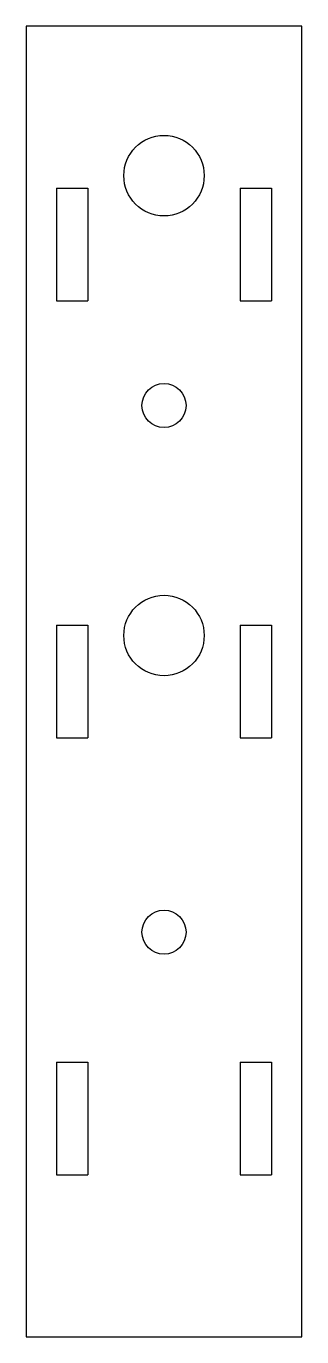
# Model space of a CAD drawing. Header units: millimetres. Extents: x 0 to 60, y 0 to 285.
import ezdxf

# ---------------------------------------------------------------- set-up
doc = ezdxf.new("R2010")
doc.units = ezdxf.units.MM

msp = doc.modelspace()

# ---------------------------------------------------------------- linework, layer by layer
for p, q in [((0, 285), (0, 0)), ((60, 285), (0, 285)), ((60, 0), (60, 285)), ((6.575, 249.75), (6.575, 225.25)), ((6.575, 249.75), (13.425, 249.75)), ((13.425, 249.75), (13.425, 225.25)), ((46.575, 249.75), (46.575, 225.25)), ((46.575, 249.75), (53.425, 249.75)), ((53.425, 249.75), (53.425, 225.25)), ((6.575, 225.25), (13.425, 225.25)), ((46.575, 225.25), (53.425, 225.25)), ((6.575, 154.75), (6.575, 130.25)), ((6.575, 154.75), (13.425, 154.75)), ((13.425, 154.75), (13.425, 130.25)), ((46.575, 154.75), (46.575, 130.25)), ((46.575, 154.75), (53.425, 154.75)), ((53.425, 154.75), (53.425, 130.25)), ((6.575, 130.25), (13.425, 130.25)), ((46.575, 130.25), (53.425, 130.25)), ((6.575, 59.75), (6.575, 35.25)), ((6.575, 59.75), (13.425, 59.75)), ((13.425, 59.75), (13.425, 35.25)), ((46.575, 59.75), (46.575, 35.25)), ((46.575, 59.75), (53.425, 59.75)), ((53.425, 59.75), (53.425, 35.25)), ((6.575, 35.25), (13.425, 35.25)), ((46.575, 35.25), (53.425, 35.25)), ((0, 0), (60, 0))]:
    msp.add_line(p, q)
for centre, radius in [((30, 252.5), 8.75), ((30, 202.5), 4.8), ((30, 152.5), 8.75), ((30, 88), 4.8)]:
    msp.add_circle(centre, radius)

doc.saveas('drawing.dxf')
